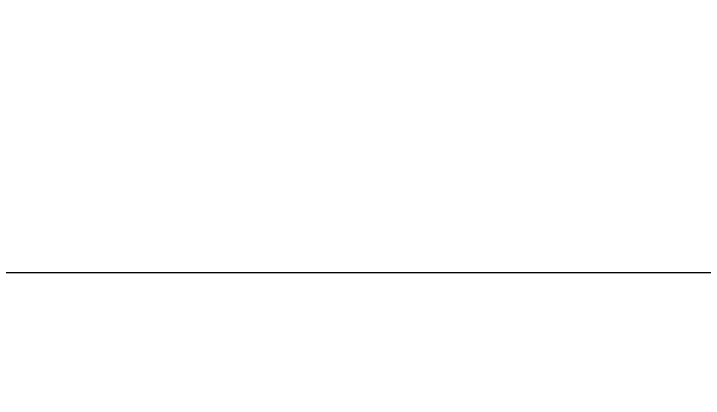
# Model space of a CAD drawing. Header units: millimetres. Extents: x -1995 to -555, y 489 to 1011.
# Drawn here: x -1790.78 to -1765.5, y 579.03 to 593.12 of the extents above; entities that cross this region are included whole.
import ezdxf

# ---------------------------------------------------------------- set-up
doc = ezdxf.new("R2010")
doc.units = ezdxf.units.MM
doc.layers.add('dim', color=82, linetype='Continuous', lineweight=9)
doc.styles.add('ROMAND', font='romand.shx', dxfattribs={"width": 0.75, "bigfont": 'gbcbig.shx'})
doc.dimstyles.new('YanXiu', dxfattribs={"dimtxt": 2.5, "dimasz": 2.2, "dimexe": 1, "dimexo": 0, "dimgap": 0.66, "dimtad": 0, "dimzin": 1, "dimdsep": 46, "dimtxsty": 'ROMAND', "dimblk": 'CLOSEDBLANK', "dimcen": 0, "dimclrd": 3, "dimclre": 3, "dimclrt": 7, "dimazin": 0, "dimtfac": 1, "dimtofl": 0, "dimtmove": 0, "dimatfit": 3, "dimldrblk": 'CLOSEDBLANK', "dimfxl": 1, "dimlwd": 5, "dimlwe": 5, "dimarcsym": 0})

# ---------------------------------------------------------------- blocks, each defined once
blk = doc.blocks.new('_ClosedBlank')
at = {"color": 0, "linetype": 'ByBlock', "lineweight": -2}
for p, q in [((-1, 0.1667), (0, 0)), ((-1, 0.1667), (-1, -0.1667)), ((0, 0), (-1, -0.1667))]:
    blk.add_line(p, q, dxfattribs=at)
blk = doc.blocks.new('*D179')
at = {"layer": 'Defpoints', "color": 0}
for p in [(-1954.861, 600.33), (-1740.223, 600.33), (-1740.223, 583.621)]:
    blk.add_point(p, dxfattribs=at)
at = {"layer": 'dim', "color": 3, "lineweight": 5}
for p, q in [((-1954.861, 598.931), (-1954.861, 582.222)), ((-1740.223, 598.931), (-1740.223, 582.222)), ((-1949.261, 583.621), (-1862.191, 583.621)), ((-1745.823, 583.621), (-1832.893, 583.621))]:
    blk.add_line(p, q, dxfattribs=at)
at = {"layer": 'dim', "color": 3, "lineweight": 5, "xscale": 5.600000000000001, "yscale": 5.600000000000001, "zscale": 5.600000000000001, "rotation": 180}
blk.add_blockref('_ClosedBlank', (-1954.861, 583.621), dxfattribs=at)
at = {"layer": 'dim', "color": 3, "lineweight": 5, "xscale": 5.600000000000001, "yscale": 5.600000000000001, "zscale": 5.600000000000001}
blk.add_blockref('_ClosedBlank', (-1740.223, 583.621), dxfattribs=at)
at = {"layer": 'dim', "color": 7, "insert": (-1847.542, 583.621), "char_height": 7, "attachment_point": 5, "style": 'ROMAND'}
blk.add_mtext('214.64', dxfattribs=at)

msp = doc.modelspace()

# ---------------------------------------------------------------- dimensions: what is measured, and where the dimension line sits
at = {"layer": 'dim'}
dim = msp.add_linear_dim(base=(-1740.223, 583.621), p1=(-1954.861, 600.33), p2=(-1740.223, 600.33), dimstyle='YanXiu', override={"dimtxt": 7, "dimasz": 5.6, "dimexe": 1.3993, "dimexo": 1.3993, "dimgap": 1.3993, "dimzin": 8}, dxfattribs=at)
dim.commit()
dim.dimension.update_dxf_attribs({"geometry": '*D179', "text_midpoint": (-1847.542, 583.621)})

doc.saveas('drawing.dxf')
